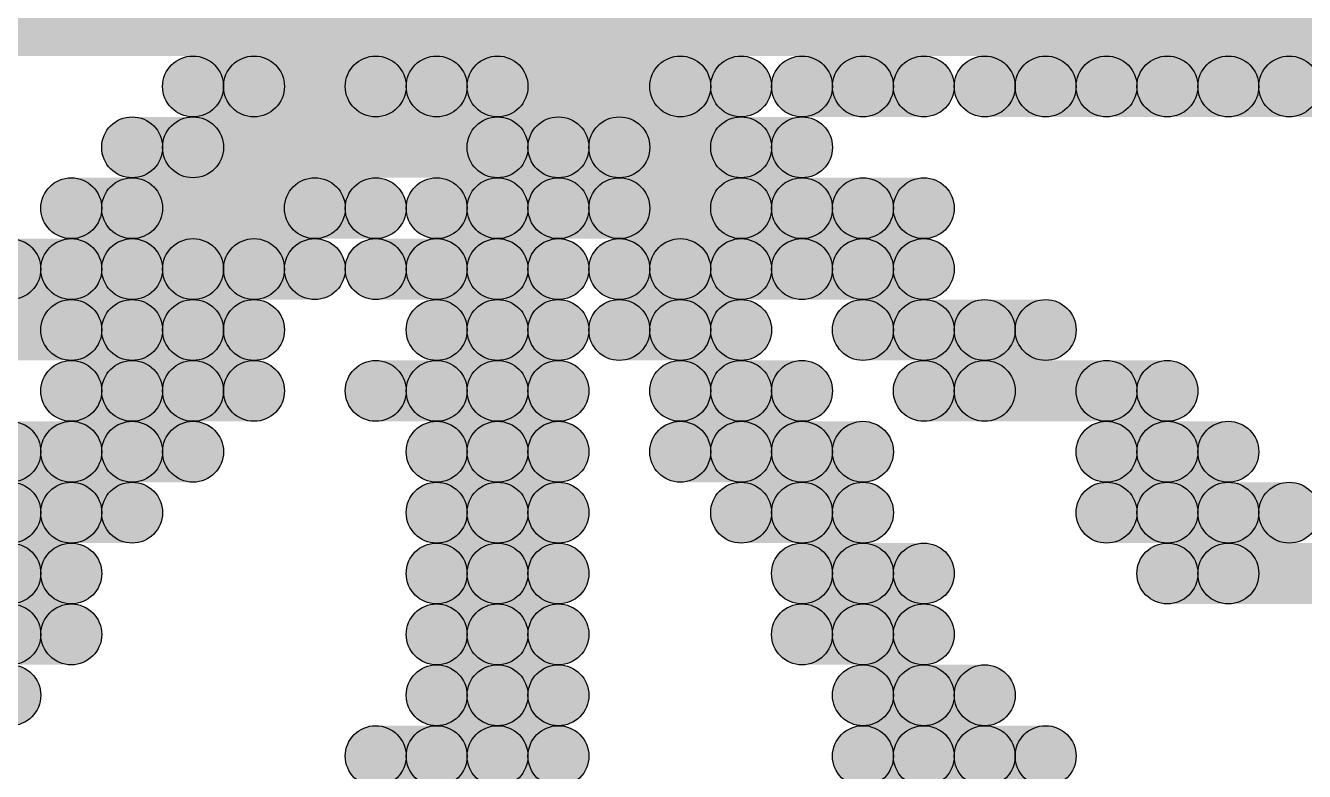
# Model space of a CAD drawing. Header units: millimetres. Extents: x 0 to 137, y 0 to 37.
# Drawn here: x 130.308 to 130.842, y 8.68 to 8.992 of the extents above; entities that cross this region are included whole.
import ezdxf

# ---------------------------------------------------------------- set-up
doc = ezdxf.new("R2010")
doc.units = ezdxf.units.MM
doc.layers.add('TopLayer', color=1, linetype='Continuous')
doc.layers.add('TopSolder', color=216, linetype='Continuous')

msp = doc.modelspace()

# ---------------------------------------------------------------- hatches: boundary and pattern name
at = {"layer": 'TopLayer'}
for points in [[(129.7686, 8.9789), (129.7686, 9.0043), (131.191, 9.0043), (131.191, 8.9789)], [(130.4036, 8.9535), (130.4036, 8.9789), (130.4798, 8.9789), (130.4798, 8.9535)], [(130.5052, 8.9535), (130.5052, 8.9789), (130.6068, 8.9789), (130.6068, 8.9535)], [(130.6576, 8.9535), (130.6576, 8.9789), (130.683, 8.9789), (130.683, 8.9535)], [(130.7338, 8.9535), (130.7338, 8.9789), (130.7592, 8.9789), (130.7592, 8.9535)], [(130.7846, 8.9535), (130.7846, 8.9789), (130.81, 8.9789), (130.81, 8.9535)], [(130.8354, 8.9535), (130.8354, 8.9789), (131.318, 8.9789), (131.318, 8.9535)], [(130.3782, 8.9281), (130.3782, 8.9535), (130.5306, 8.9535), (130.5306, 8.9281)], [(130.556, 8.9281), (130.556, 8.9535), (130.6322, 8.9535), (130.6322, 8.9281)], [(130.3528, 8.9027), (130.3528, 8.9281), (130.4544, 8.9281), (130.4544, 8.9027)], [(130.5052, 8.9027), (130.5052, 8.9281), (130.5306, 8.9281), (130.5306, 8.9027)], [(130.556, 8.9027), (130.556, 8.9281), (130.6322, 8.9281), (130.6322, 8.9027)], [(130.6576, 8.9027), (130.6576, 8.9281), (130.683, 8.9281), (130.683, 8.9027)], [(130.302, 8.8773), (130.302, 8.9027), (130.3528, 8.9027), (130.3528, 8.8773)], [(130.3782, 8.8773), (130.3782, 8.9027), (130.429, 8.9027), (130.429, 8.8773)], [(130.4798, 8.8773), (130.4798, 8.9027), (130.5306, 8.9027), (130.5306, 8.8773)], [(130.5814, 8.8773), (130.5814, 8.9027), (130.6068, 8.9027), (130.6068, 8.8773)], [(130.6322, 8.8773), (130.6322, 8.9027), (130.683, 8.9027), (130.683, 8.8773)], [(130.2766, 8.8519), (130.2766, 8.8773), (130.3528, 8.8773), (130.3528, 8.8519)], [(130.3782, 8.8519), (130.3782, 8.8773), (130.4036, 8.8773), (130.4036, 8.8519)], [(130.5052, 8.8519), (130.5052, 8.8773), (130.5306, 8.8773), (130.5306, 8.8519)], [(130.5814, 8.8519), (130.5814, 8.8773), (130.6068, 8.8773), (130.6068, 8.8519)], [(130.683, 8.8519), (130.683, 8.8773), (130.7338, 8.8773), (130.7338, 8.8519)], [(130.3528, 8.8265), (130.3528, 8.8519), (130.4036, 8.8519), (130.4036, 8.8265)], [(130.4798, 8.8265), (130.4798, 8.8519), (130.5306, 8.8519), (130.5306, 8.8265)], [(130.6068, 8.8265), (130.6068, 8.8519), (130.6322, 8.8519), (130.6322, 8.8265)], [(130.7084, 8.8265), (130.7084, 8.8519), (130.7846, 8.8519), (130.7846, 8.8265)], [(130.3274, 8.8011), (130.3274, 8.8265), (130.3782, 8.8265), (130.3782, 8.8011)], [(130.5052, 8.8011), (130.5052, 8.8265), (130.5306, 8.8265), (130.5306, 8.8011)], [(130.6068, 8.8011), (130.6068, 8.8265), (130.6576, 8.8265), (130.6576, 8.8011)], [(130.7846, 8.8011), (130.7846, 8.8265), (130.81, 8.8265), (130.81, 8.8011)], [(130.3274, 8.7757), (130.3274, 8.8011), (130.3528, 8.8011), (130.3528, 8.7757)], [(130.5052, 8.7757), (130.5052, 8.8011), (130.5306, 8.8011), (130.5306, 8.7757)], [(130.6322, 8.7757), (130.6322, 8.8011), (130.6576, 8.8011), (130.6576, 8.7757)], [(130.7846, 8.7757), (130.7846, 8.8011), (130.8354, 8.8011), (130.8354, 8.7757)], [(130.302, 8.7503), (130.302, 8.7757), (130.3274, 8.7757), (130.3274, 8.7503)], [(130.5052, 8.7503), (130.5052, 8.7757), (130.5306, 8.7757), (130.5306, 8.7503)], [(130.6576, 8.7503), (130.6576, 8.7757), (130.683, 8.7757), (130.683, 8.7503)], [(130.81, 8.7503), (130.81, 8.7757), (130.8862, 8.7757), (130.8862, 8.7503)], [(130.2766, 8.7249), (130.2766, 8.7503), (130.3274, 8.7503), (130.3274, 8.7249)], [(130.5052, 8.7249), (130.5052, 8.7503), (130.5306, 8.7503), (130.5306, 8.7249)], [(130.6576, 8.7249), (130.6576, 8.7503), (130.683, 8.7503), (130.683, 8.7249)], [(130.5052, 8.6995), (130.5052, 8.7249), (130.5306, 8.7249), (130.5306, 8.6995)], [(130.683, 8.6995), (130.683, 8.7249), (130.7084, 8.7249), (130.7084, 8.6995)], [(130.4798, 8.6741), (130.4798, 8.6995), (130.5306, 8.6995), (130.5306, 8.6741)], [(130.683, 8.6741), (130.683, 8.6995), (130.7338, 8.6995), (130.7338, 8.6741)]]:
    msp.add_hatch(color=1, dxfattribs=at).paths.add_polyline_path(points)
h = msp.add_hatch(color=1, dxfattribs=at)
edge = h.paths.add_edge_path()
edge.add_arc((130.4036, 8.9662), 0.0127, 0, 360)
h = msp.add_hatch(color=1, dxfattribs=at)
edge = h.paths.add_edge_path()
edge.add_arc((130.4798, 8.9662), 0.0127, 0, 360)
h = msp.add_hatch(color=1, dxfattribs=at)
edge = h.paths.add_edge_path()
edge.add_arc((130.5052, 8.9662), 0.0127, 0, 360)
h = msp.add_hatch(color=1, dxfattribs=at)
edge = h.paths.add_edge_path()
edge.add_arc((130.6068, 8.9662), 0.0127, 0, 360)
h = msp.add_hatch(color=1, dxfattribs=at)
edge = h.paths.add_edge_path()
edge.add_arc((130.6576, 8.9662), 0.0127, 0, 360)
h = msp.add_hatch(color=1, dxfattribs=at)
edge = h.paths.add_edge_path()
edge.add_arc((130.683, 8.9662), 0.0127, 0, 360)
h = msp.add_hatch(color=1, dxfattribs=at)
edge = h.paths.add_edge_path()
edge.add_arc((130.7338, 8.9662), 0.0127, 0, 360)
h = msp.add_hatch(color=1, dxfattribs=at)
edge = h.paths.add_edge_path()
edge.add_arc((130.7592, 8.9662), 0.0127, 0, 360)
h = msp.add_hatch(color=1, dxfattribs=at)
edge = h.paths.add_edge_path()
edge.add_arc((130.7846, 8.9662), 0.0127, 0, 360)
h = msp.add_hatch(color=1, dxfattribs=at)
edge = h.paths.add_edge_path()
edge.add_arc((130.81, 8.9662), 0.0127, 0, 360)
h = msp.add_hatch(color=1, dxfattribs=at)
edge = h.paths.add_edge_path()
edge.add_arc((130.8354, 8.9662), 0.0127, 0, 360)
h = msp.add_hatch(color=1, dxfattribs=at)
edge = h.paths.add_edge_path()
edge.add_arc((130.3782, 8.9408), 0.0127, 0, 360)
h = msp.add_hatch(color=1, dxfattribs=at)
edge = h.paths.add_edge_path()
edge.add_arc((130.5306, 8.9408), 0.0127, 0, 360)
h = msp.add_hatch(color=1, dxfattribs=at)
edge = h.paths.add_edge_path()
edge.add_arc((130.556, 8.9408), 0.0127, 0, 360)
h = msp.add_hatch(color=1, dxfattribs=at)
edge = h.paths.add_edge_path()
edge.add_arc((130.6322, 8.9408), 0.0127, 0, 360)
h = msp.add_hatch(color=1, dxfattribs=at)
edge = h.paths.add_edge_path()
edge.add_arc((130.3528, 8.9154), 0.0127, 0, 360)
h = msp.add_hatch(color=1, dxfattribs=at)
edge = h.paths.add_edge_path()
edge.add_arc((130.4544, 8.9154), 0.0127, 0, 360)
h = msp.add_hatch(color=1, dxfattribs=at)
edge = h.paths.add_edge_path()
edge.add_arc((130.5052, 8.9154), 0.0127, 0, 360)
h = msp.add_hatch(color=1, dxfattribs=at)
edge = h.paths.add_edge_path()
edge.add_arc((130.5306, 8.9154), 0.0127, 0, 360)
h = msp.add_hatch(color=1, dxfattribs=at)
edge = h.paths.add_edge_path()
edge.add_arc((130.556, 8.9154), 0.0127, 0, 360)
h = msp.add_hatch(color=1, dxfattribs=at)
edge = h.paths.add_edge_path()
edge.add_arc((130.6322, 8.9154), 0.0127, 0, 360)
h = msp.add_hatch(color=1, dxfattribs=at)
edge = h.paths.add_edge_path()
edge.add_arc((130.6576, 8.9154), 0.0127, 0, 360)
h = msp.add_hatch(color=1, dxfattribs=at)
edge = h.paths.add_edge_path()
edge.add_arc((130.683, 8.9154), 0.0127, 0, 360)
h = msp.add_hatch(color=1, dxfattribs=at)
edge = h.paths.add_edge_path()
edge.add_arc((130.302, 8.89), 0.0127, 0, 360)
h = msp.add_hatch(color=1, dxfattribs=at)
edge = h.paths.add_edge_path()
edge.add_arc((130.3528, 8.89), 0.0127, 0, 360)
h = msp.add_hatch(color=1, dxfattribs=at)
edge = h.paths.add_edge_path()
edge.add_arc((130.3782, 8.89), 0.0127, 0, 360)
h = msp.add_hatch(color=1, dxfattribs=at)
edge = h.paths.add_edge_path()
edge.add_arc((130.429, 8.89), 0.0127, 0, 360)
h = msp.add_hatch(color=1, dxfattribs=at)
edge = h.paths.add_edge_path()
edge.add_arc((130.4798, 8.89), 0.0127, 0, 360)
h = msp.add_hatch(color=1, dxfattribs=at)
edge = h.paths.add_edge_path()
edge.add_arc((130.5306, 8.89), 0.0127, 0, 360)
h = msp.add_hatch(color=1, dxfattribs=at)
edge = h.paths.add_edge_path()
edge.add_arc((130.5814, 8.89), 0.0127, 0, 360)
h = msp.add_hatch(color=1, dxfattribs=at)
edge = h.paths.add_edge_path()
edge.add_arc((130.6068, 8.89), 0.0127, 0, 360)
h = msp.add_hatch(color=1, dxfattribs=at)
edge = h.paths.add_edge_path()
edge.add_arc((130.6322, 8.89), 0.0127, 0, 360)
h = msp.add_hatch(color=1, dxfattribs=at)
edge = h.paths.add_edge_path()
edge.add_arc((130.683, 8.89), 0.0127, 0, 360)
h = msp.add_hatch(color=1, dxfattribs=at)
edge = h.paths.add_edge_path()
edge.add_arc((130.3528, 8.8646), 0.0127, 0, 360)
h = msp.add_hatch(color=1, dxfattribs=at)
edge = h.paths.add_edge_path()
edge.add_arc((130.3782, 8.8646), 0.0127, 0, 360)
h = msp.add_hatch(color=1, dxfattribs=at)
edge = h.paths.add_edge_path()
edge.add_arc((130.4036, 8.8646), 0.0127, 0, 360)
h = msp.add_hatch(color=1, dxfattribs=at)
edge = h.paths.add_edge_path()
edge.add_arc((130.5052, 8.8646), 0.0127, 0, 360)
h = msp.add_hatch(color=1, dxfattribs=at)
edge = h.paths.add_edge_path()
edge.add_arc((130.5306, 8.8646), 0.0127, 0, 360)
h = msp.add_hatch(color=1, dxfattribs=at)
edge = h.paths.add_edge_path()
edge.add_arc((130.5814, 8.8646), 0.0127, 0, 360)
h = msp.add_hatch(color=1, dxfattribs=at)
edge = h.paths.add_edge_path()
edge.add_arc((130.6068, 8.8646), 0.0127, 0, 360)
h = msp.add_hatch(color=1, dxfattribs=at)
edge = h.paths.add_edge_path()
edge.add_arc((130.683, 8.8646), 0.0127, 0, 360)
h = msp.add_hatch(color=1, dxfattribs=at)
edge = h.paths.add_edge_path()
edge.add_arc((130.7338, 8.8646), 0.0127, 0, 360)
h = msp.add_hatch(color=1, dxfattribs=at)
edge = h.paths.add_edge_path()
edge.add_arc((130.3528, 8.8392), 0.0127, 0, 360)
h = msp.add_hatch(color=1, dxfattribs=at)
edge = h.paths.add_edge_path()
edge.add_arc((130.4036, 8.8392), 0.0127, 0, 360)
h = msp.add_hatch(color=1, dxfattribs=at)
edge = h.paths.add_edge_path()
edge.add_arc((130.4798, 8.8392), 0.0127, 0, 360)
h = msp.add_hatch(color=1, dxfattribs=at)
edge = h.paths.add_edge_path()
edge.add_arc((130.5306, 8.8392), 0.0127, 0, 360)
h = msp.add_hatch(color=1, dxfattribs=at)
edge = h.paths.add_edge_path()
edge.add_arc((130.6068, 8.8392), 0.0127, 0, 360)
h = msp.add_hatch(color=1, dxfattribs=at)
edge = h.paths.add_edge_path()
edge.add_arc((130.6322, 8.8392), 0.0127, 0, 360)
h = msp.add_hatch(color=1, dxfattribs=at)
edge = h.paths.add_edge_path()
edge.add_arc((130.7084, 8.8392), 0.0127, 0, 360)
h = msp.add_hatch(color=1, dxfattribs=at)
edge = h.paths.add_edge_path()
edge.add_arc((130.7846, 8.8392), 0.0127, 0, 360)
h = msp.add_hatch(color=1, dxfattribs=at)
edge = h.paths.add_edge_path()
edge.add_arc((130.302, 8.8138), 0.0127, 0, 360)
h = msp.add_hatch(color=1, dxfattribs=at)
edge = h.paths.add_edge_path()
edge.add_arc((130.3274, 8.8138), 0.0127, 0, 360)
h = msp.add_hatch(color=1, dxfattribs=at)
edge = h.paths.add_edge_path()
edge.add_arc((130.3782, 8.8138), 0.0127, 0, 360)
h = msp.add_hatch(color=1, dxfattribs=at)
edge = h.paths.add_edge_path()
edge.add_arc((130.5052, 8.8138), 0.0127, 0, 360)
h = msp.add_hatch(color=1, dxfattribs=at)
edge = h.paths.add_edge_path()
edge.add_arc((130.5306, 8.8138), 0.0127, 0, 360)
h = msp.add_hatch(color=1, dxfattribs=at)
edge = h.paths.add_edge_path()
edge.add_arc((130.6068, 8.8138), 0.0127, 0, 360)
h = msp.add_hatch(color=1, dxfattribs=at)
edge = h.paths.add_edge_path()
edge.add_arc((130.6576, 8.8138), 0.0127, 0, 360)
h = msp.add_hatch(color=1, dxfattribs=at)
edge = h.paths.add_edge_path()
edge.add_arc((130.7846, 8.8138), 0.0127, 0, 360)
h = msp.add_hatch(color=1, dxfattribs=at)
edge = h.paths.add_edge_path()
edge.add_arc((130.81, 8.8138), 0.0127, 0, 360)
h = msp.add_hatch(color=1, dxfattribs=at)
edge = h.paths.add_edge_path()
edge.add_arc((130.3274, 8.7884), 0.0127, 0, 360)
h = msp.add_hatch(color=1, dxfattribs=at)
edge = h.paths.add_edge_path()
edge.add_arc((130.3528, 8.7884), 0.0127, 0, 360)
h = msp.add_hatch(color=1, dxfattribs=at)
edge = h.paths.add_edge_path()
edge.add_arc((130.5052, 8.7884), 0.0127, 0, 360)
h = msp.add_hatch(color=1, dxfattribs=at)
edge = h.paths.add_edge_path()
edge.add_arc((130.5306, 8.7884), 0.0127, 0, 360)
h = msp.add_hatch(color=1, dxfattribs=at)
edge = h.paths.add_edge_path()
edge.add_arc((130.6322, 8.7884), 0.0127, 0, 360)
h = msp.add_hatch(color=1, dxfattribs=at)
edge = h.paths.add_edge_path()
edge.add_arc((130.6576, 8.7884), 0.0127, 0, 360)
h = msp.add_hatch(color=1, dxfattribs=at)
edge = h.paths.add_edge_path()
edge.add_arc((130.7846, 8.7884), 0.0127, 0, 360)
h = msp.add_hatch(color=1, dxfattribs=at)
edge = h.paths.add_edge_path()
edge.add_arc((130.8354, 8.7884), 0.0127, 0, 360)
h = msp.add_hatch(color=1, dxfattribs=at)
edge = h.paths.add_edge_path()
edge.add_arc((130.302, 8.763), 0.0127, 0, 360)
h = msp.add_hatch(color=1, dxfattribs=at)
edge = h.paths.add_edge_path()
edge.add_arc((130.3274, 8.763), 0.0127, 0, 360)
h = msp.add_hatch(color=1, dxfattribs=at)
edge = h.paths.add_edge_path()
edge.add_arc((130.5052, 8.763), 0.0127, 0, 360)
h = msp.add_hatch(color=1, dxfattribs=at)
edge = h.paths.add_edge_path()
edge.add_arc((130.5306, 8.763), 0.0127, 0, 360)
h = msp.add_hatch(color=1, dxfattribs=at)
edge = h.paths.add_edge_path()
edge.add_arc((130.6576, 8.763), 0.0127, 0, 360)
h = msp.add_hatch(color=1, dxfattribs=at)
edge = h.paths.add_edge_path()
edge.add_arc((130.683, 8.763), 0.0127, 0, 360)
h = msp.add_hatch(color=1, dxfattribs=at)
edge = h.paths.add_edge_path()
edge.add_arc((130.81, 8.763), 0.0127, 0, 360)
h = msp.add_hatch(color=1, dxfattribs=at)
edge = h.paths.add_edge_path()
edge.add_arc((130.3274, 8.7376), 0.0127, 0, 360)
h = msp.add_hatch(color=1, dxfattribs=at)
edge = h.paths.add_edge_path()
edge.add_arc((130.5052, 8.7376), 0.0127, 0, 360)
h = msp.add_hatch(color=1, dxfattribs=at)
edge = h.paths.add_edge_path()
edge.add_arc((130.5306, 8.7376), 0.0127, 0, 360)
h = msp.add_hatch(color=1, dxfattribs=at)
edge = h.paths.add_edge_path()
edge.add_arc((130.6576, 8.7376), 0.0127, 0, 360)
h = msp.add_hatch(color=1, dxfattribs=at)
edge = h.paths.add_edge_path()
edge.add_arc((130.683, 8.7376), 0.0127, 0, 360)
h = msp.add_hatch(color=1, dxfattribs=at)
edge = h.paths.add_edge_path()
edge.add_arc((130.302, 8.7122), 0.0127, 0, 360)
h = msp.add_hatch(color=1, dxfattribs=at)
edge = h.paths.add_edge_path()
edge.add_arc((130.5052, 8.7122), 0.0127, 0, 360)
h = msp.add_hatch(color=1, dxfattribs=at)
edge = h.paths.add_edge_path()
edge.add_arc((130.5306, 8.7122), 0.0127, 0, 360)
h = msp.add_hatch(color=1, dxfattribs=at)
edge = h.paths.add_edge_path()
edge.add_arc((130.683, 8.7122), 0.0127, 0, 360)
h = msp.add_hatch(color=1, dxfattribs=at)
edge = h.paths.add_edge_path()
edge.add_arc((130.7084, 8.7122), 0.0127, 0, 360)
h = msp.add_hatch(color=1, dxfattribs=at)
edge = h.paths.add_edge_path()
edge.add_arc((130.4798, 8.6868), 0.0127, 0, 360)
h = msp.add_hatch(color=1, dxfattribs=at)
edge = h.paths.add_edge_path()
edge.add_arc((130.5306, 8.6868), 0.0127, 0, 360)
h = msp.add_hatch(color=1, dxfattribs=at)
edge = h.paths.add_edge_path()
edge.add_arc((130.683, 8.6868), 0.0127, 0, 360)
h = msp.add_hatch(color=1, dxfattribs=at)
edge = h.paths.add_edge_path()
edge.add_arc((130.7338, 8.6868), 0.0127, 0, 360)
at = {"layer": 'TopSolder'}
for points in [[(129.7432, 8.9789), (129.7432, 9.0043), (131.1656, 9.0043), (131.1656, 8.9789)], [(130.3782, 8.9535), (130.3782, 8.9789), (130.4544, 8.9789), (130.4544, 8.9535)], [(130.4798, 8.9535), (130.4798, 8.9789), (130.5814, 8.9789), (130.5814, 8.9535)], [(130.6322, 8.9535), (130.6322, 8.9789), (130.6576, 8.9789), (130.6576, 8.9535)], [(130.7084, 8.9535), (130.7084, 8.9789), (130.7338, 8.9789), (130.7338, 8.9535)], [(130.7592, 8.9535), (130.7592, 8.9789), (130.7846, 8.9789), (130.7846, 8.9535)], [(130.81, 8.9535), (130.81, 8.9789), (131.2926, 8.9789), (131.2926, 8.9535)], [(130.3528, 8.9281), (130.3528, 8.9535), (130.5052, 8.9535), (130.5052, 8.9281)], [(130.5306, 8.9281), (130.5306, 8.9535), (130.6068, 8.9535), (130.6068, 8.9281)], [(130.3274, 8.9027), (130.3274, 8.9281), (130.429, 8.9281), (130.429, 8.9027)], [(130.4798, 8.9027), (130.4798, 8.9281), (130.5052, 8.9281), (130.5052, 8.9027)], [(130.5306, 8.9027), (130.5306, 8.9281), (130.6068, 8.9281), (130.6068, 8.9027)], [(130.6322, 8.9027), (130.6322, 8.9281), (130.6576, 8.9281), (130.6576, 8.9027)], [(130.2766, 8.8773), (130.2766, 8.9027), (130.3274, 8.9027), (130.3274, 8.8773)], [(130.3528, 8.8773), (130.3528, 8.9027), (130.4036, 8.9027), (130.4036, 8.8773)], [(130.4544, 8.8773), (130.4544, 8.9027), (130.5052, 8.9027), (130.5052, 8.8773)], [(130.556, 8.8773), (130.556, 8.9027), (130.5814, 8.9027), (130.5814, 8.8773)], [(130.6068, 8.8773), (130.6068, 8.9027), (130.6576, 8.9027), (130.6576, 8.8773)], [(130.2512, 8.8519), (130.2512, 8.8773), (130.3274, 8.8773), (130.3274, 8.8519)], [(130.3528, 8.8519), (130.3528, 8.8773), (130.3782, 8.8773), (130.3782, 8.8519)], [(130.4798, 8.8519), (130.4798, 8.8773), (130.5052, 8.8773), (130.5052, 8.8519)], [(130.556, 8.8519), (130.556, 8.8773), (130.5814, 8.8773), (130.5814, 8.8519)], [(130.6576, 8.8519), (130.6576, 8.8773), (130.7084, 8.8773), (130.7084, 8.8519)], [(130.3274, 8.8265), (130.3274, 8.8519), (130.3782, 8.8519), (130.3782, 8.8265)], [(130.4544, 8.8265), (130.4544, 8.8519), (130.5052, 8.8519), (130.5052, 8.8265)], [(130.5814, 8.8265), (130.5814, 8.8519), (130.6068, 8.8519), (130.6068, 8.8265)], [(130.683, 8.8265), (130.683, 8.8519), (130.7592, 8.8519), (130.7592, 8.8265)], [(130.302, 8.8011), (130.302, 8.8265), (130.3528, 8.8265), (130.3528, 8.8011)], [(130.4798, 8.8011), (130.4798, 8.8265), (130.5052, 8.8265), (130.5052, 8.8011)], [(130.5814, 8.8011), (130.5814, 8.8265), (130.6322, 8.8265), (130.6322, 8.8011)], [(130.7592, 8.8011), (130.7592, 8.8265), (130.7846, 8.8265), (130.7846, 8.8011)], [(130.302, 8.7757), (130.302, 8.8011), (130.3274, 8.8011), (130.3274, 8.7757)], [(130.4798, 8.7757), (130.4798, 8.8011), (130.5052, 8.8011), (130.5052, 8.7757)], [(130.6068, 8.7757), (130.6068, 8.8011), (130.6322, 8.8011), (130.6322, 8.7757)], [(130.7592, 8.7757), (130.7592, 8.8011), (130.81, 8.8011), (130.81, 8.7757)], [(130.4798, 8.7503), (130.4798, 8.7757), (130.5052, 8.7757), (130.5052, 8.7503)], [(130.6322, 8.7503), (130.6322, 8.7757), (130.6576, 8.7757), (130.6576, 8.7503)], [(130.7846, 8.7503), (130.7846, 8.7757), (130.8608, 8.7757), (130.8608, 8.7503)], [(130.4798, 8.7249), (130.4798, 8.7503), (130.5052, 8.7503), (130.5052, 8.7249)], [(130.6322, 8.7249), (130.6322, 8.7503), (130.6576, 8.7503), (130.6576, 8.7249)], [(130.4798, 8.6995), (130.4798, 8.7249), (130.5052, 8.7249), (130.5052, 8.6995)], [(130.6576, 8.6995), (130.6576, 8.7249), (130.683, 8.7249), (130.683, 8.6995)], [(130.4544, 8.6741), (130.4544, 8.6995), (130.5052, 8.6995), (130.5052, 8.6741)], [(130.6576, 8.6741), (130.6576, 8.6995), (130.7084, 8.6995), (130.7084, 8.6741)]]:
    msp.add_hatch(color=216, dxfattribs=at).paths.add_polyline_path(points)
h = msp.add_hatch(color=216, dxfattribs=at)
edge = h.paths.add_edge_path()
edge.add_arc((130.3782, 8.9662), 0.0127, 0, 360)
h = msp.add_hatch(color=216, dxfattribs=at)
edge = h.paths.add_edge_path()
edge.add_arc((130.4544, 8.9662), 0.0127, 0, 360)
h = msp.add_hatch(color=216, dxfattribs=at)
edge = h.paths.add_edge_path()
edge.add_arc((130.4798, 8.9662), 0.0127, 0, 360)
h = msp.add_hatch(color=216, dxfattribs=at)
edge = h.paths.add_edge_path()
edge.add_arc((130.5814, 8.9662), 0.0127, 0, 360)
h = msp.add_hatch(color=216, dxfattribs=at)
edge = h.paths.add_edge_path()
edge.add_arc((130.6322, 8.9662), 0.0127, 0, 360)
h = msp.add_hatch(color=216, dxfattribs=at)
edge = h.paths.add_edge_path()
edge.add_arc((130.6576, 8.9662), 0.0127, 0, 360)
h = msp.add_hatch(color=216, dxfattribs=at)
edge = h.paths.add_edge_path()
edge.add_arc((130.7084, 8.9662), 0.0127, 0, 360)
h = msp.add_hatch(color=216, dxfattribs=at)
edge = h.paths.add_edge_path()
edge.add_arc((130.7338, 8.9662), 0.0127, 0, 360)
h = msp.add_hatch(color=216, dxfattribs=at)
edge = h.paths.add_edge_path()
edge.add_arc((130.7592, 8.9662), 0.0127, 0, 360)
h = msp.add_hatch(color=216, dxfattribs=at)
edge = h.paths.add_edge_path()
edge.add_arc((130.7846, 8.9662), 0.0127, 0, 360)
h = msp.add_hatch(color=216, dxfattribs=at)
edge = h.paths.add_edge_path()
edge.add_arc((130.81, 8.9662), 0.0127, 0, 360)
h = msp.add_hatch(color=216, dxfattribs=at)
edge = h.paths.add_edge_path()
edge.add_arc((130.3528, 8.9408), 0.0127, 0, 360)
h = msp.add_hatch(color=216, dxfattribs=at)
edge = h.paths.add_edge_path()
edge.add_arc((130.5052, 8.9408), 0.0127, 0, 360)
h = msp.add_hatch(color=216, dxfattribs=at)
edge = h.paths.add_edge_path()
edge.add_arc((130.5306, 8.9408), 0.0127, 0, 360)
h = msp.add_hatch(color=216, dxfattribs=at)
edge = h.paths.add_edge_path()
edge.add_arc((130.6068, 8.9408), 0.0127, 0, 360)
h = msp.add_hatch(color=216, dxfattribs=at)
edge = h.paths.add_edge_path()
edge.add_arc((130.3274, 8.9154), 0.0127, 0, 360)
h = msp.add_hatch(color=216, dxfattribs=at)
edge = h.paths.add_edge_path()
edge.add_arc((130.429, 8.9154), 0.0127, 0, 360)
h = msp.add_hatch(color=216, dxfattribs=at)
edge = h.paths.add_edge_path()
edge.add_arc((130.4798, 8.9154), 0.0127, 0, 360)
h = msp.add_hatch(color=216, dxfattribs=at)
edge = h.paths.add_edge_path()
edge.add_arc((130.5052, 8.9154), 0.0127, 0, 360)
h = msp.add_hatch(color=216, dxfattribs=at)
edge = h.paths.add_edge_path()
edge.add_arc((130.5306, 8.9154), 0.0127, 0, 360)
h = msp.add_hatch(color=216, dxfattribs=at)
edge = h.paths.add_edge_path()
edge.add_arc((130.6068, 8.9154), 0.0127, 0, 360)
h = msp.add_hatch(color=216, dxfattribs=at)
edge = h.paths.add_edge_path()
edge.add_arc((130.6322, 8.9154), 0.0127, 0, 360)
h = msp.add_hatch(color=216, dxfattribs=at)
edge = h.paths.add_edge_path()
edge.add_arc((130.6576, 8.9154), 0.0127, 0, 360)
h = msp.add_hatch(color=216, dxfattribs=at)
edge = h.paths.add_edge_path()
edge.add_arc((130.3274, 8.89), 0.0127, 0, 360)
h = msp.add_hatch(color=216, dxfattribs=at)
edge = h.paths.add_edge_path()
edge.add_arc((130.3528, 8.89), 0.0127, 0, 360)
h = msp.add_hatch(color=216, dxfattribs=at)
edge = h.paths.add_edge_path()
edge.add_arc((130.4036, 8.89), 0.0127, 0, 360)
h = msp.add_hatch(color=216, dxfattribs=at)
edge = h.paths.add_edge_path()
edge.add_arc((130.4544, 8.89), 0.0127, 0, 360)
h = msp.add_hatch(color=216, dxfattribs=at)
edge = h.paths.add_edge_path()
edge.add_arc((130.5052, 8.89), 0.0127, 0, 360)
h = msp.add_hatch(color=216, dxfattribs=at)
edge = h.paths.add_edge_path()
edge.add_arc((130.556, 8.89), 0.0127, 0, 360)
h = msp.add_hatch(color=216, dxfattribs=at)
edge = h.paths.add_edge_path()
edge.add_arc((130.5814, 8.89), 0.0127, 0, 360)
h = msp.add_hatch(color=216, dxfattribs=at)
edge = h.paths.add_edge_path()
edge.add_arc((130.6068, 8.89), 0.0127, 0, 360)
h = msp.add_hatch(color=216, dxfattribs=at)
edge = h.paths.add_edge_path()
edge.add_arc((130.6576, 8.89), 0.0127, 0, 360)
h = msp.add_hatch(color=216, dxfattribs=at)
edge = h.paths.add_edge_path()
edge.add_arc((130.3274, 8.8646), 0.0127, 0, 360)
h = msp.add_hatch(color=216, dxfattribs=at)
edge = h.paths.add_edge_path()
edge.add_arc((130.3528, 8.8646), 0.0127, 0, 360)
h = msp.add_hatch(color=216, dxfattribs=at)
edge = h.paths.add_edge_path()
edge.add_arc((130.3782, 8.8646), 0.0127, 0, 360)
h = msp.add_hatch(color=216, dxfattribs=at)
edge = h.paths.add_edge_path()
edge.add_arc((130.4798, 8.8646), 0.0127, 0, 360)
h = msp.add_hatch(color=216, dxfattribs=at)
edge = h.paths.add_edge_path()
edge.add_arc((130.5052, 8.8646), 0.0127, 0, 360)
h = msp.add_hatch(color=216, dxfattribs=at)
edge = h.paths.add_edge_path()
edge.add_arc((130.556, 8.8646), 0.0127, 0, 360)
h = msp.add_hatch(color=216, dxfattribs=at)
edge = h.paths.add_edge_path()
edge.add_arc((130.5814, 8.8646), 0.0127, 0, 360)
h = msp.add_hatch(color=216, dxfattribs=at)
edge = h.paths.add_edge_path()
edge.add_arc((130.6576, 8.8646), 0.0127, 0, 360)
h = msp.add_hatch(color=216, dxfattribs=at)
edge = h.paths.add_edge_path()
edge.add_arc((130.7084, 8.8646), 0.0127, 0, 360)
h = msp.add_hatch(color=216, dxfattribs=at)
edge = h.paths.add_edge_path()
edge.add_arc((130.3274, 8.8392), 0.0127, 0, 360)
h = msp.add_hatch(color=216, dxfattribs=at)
edge = h.paths.add_edge_path()
edge.add_arc((130.3782, 8.8392), 0.0127, 0, 360)
h = msp.add_hatch(color=216, dxfattribs=at)
edge = h.paths.add_edge_path()
edge.add_arc((130.4544, 8.8392), 0.0127, 0, 360)
h = msp.add_hatch(color=216, dxfattribs=at)
edge = h.paths.add_edge_path()
edge.add_arc((130.5052, 8.8392), 0.0127, 0, 360)
h = msp.add_hatch(color=216, dxfattribs=at)
edge = h.paths.add_edge_path()
edge.add_arc((130.5814, 8.8392), 0.0127, 0, 360)
h = msp.add_hatch(color=216, dxfattribs=at)
edge = h.paths.add_edge_path()
edge.add_arc((130.6068, 8.8392), 0.0127, 0, 360)
h = msp.add_hatch(color=216, dxfattribs=at)
edge = h.paths.add_edge_path()
edge.add_arc((130.683, 8.8392), 0.0127, 0, 360)
h = msp.add_hatch(color=216, dxfattribs=at)
edge = h.paths.add_edge_path()
edge.add_arc((130.7592, 8.8392), 0.0127, 0, 360)
h = msp.add_hatch(color=216, dxfattribs=at)
edge = h.paths.add_edge_path()
edge.add_arc((130.302, 8.8138), 0.0127, 0, 360)
h = msp.add_hatch(color=216, dxfattribs=at)
edge = h.paths.add_edge_path()
edge.add_arc((130.3528, 8.8138), 0.0127, 0, 360)
h = msp.add_hatch(color=216, dxfattribs=at)
edge = h.paths.add_edge_path()
edge.add_arc((130.4798, 8.8138), 0.0127, 0, 360)
h = msp.add_hatch(color=216, dxfattribs=at)
edge = h.paths.add_edge_path()
edge.add_arc((130.5052, 8.8138), 0.0127, 0, 360)
h = msp.add_hatch(color=216, dxfattribs=at)
edge = h.paths.add_edge_path()
edge.add_arc((130.5814, 8.8138), 0.0127, 0, 360)
h = msp.add_hatch(color=216, dxfattribs=at)
edge = h.paths.add_edge_path()
edge.add_arc((130.6322, 8.8138), 0.0127, 0, 360)
h = msp.add_hatch(color=216, dxfattribs=at)
edge = h.paths.add_edge_path()
edge.add_arc((130.7592, 8.8138), 0.0127, 0, 360)
h = msp.add_hatch(color=216, dxfattribs=at)
edge = h.paths.add_edge_path()
edge.add_arc((130.7846, 8.8138), 0.0127, 0, 360)
h = msp.add_hatch(color=216, dxfattribs=at)
edge = h.paths.add_edge_path()
edge.add_arc((130.302, 8.7884), 0.0127, 0, 360)
h = msp.add_hatch(color=216, dxfattribs=at)
edge = h.paths.add_edge_path()
edge.add_arc((130.3274, 8.7884), 0.0127, 0, 360)
h = msp.add_hatch(color=216, dxfattribs=at)
edge = h.paths.add_edge_path()
edge.add_arc((130.4798, 8.7884), 0.0127, 0, 360)
h = msp.add_hatch(color=216, dxfattribs=at)
edge = h.paths.add_edge_path()
edge.add_arc((130.5052, 8.7884), 0.0127, 0, 360)
h = msp.add_hatch(color=216, dxfattribs=at)
edge = h.paths.add_edge_path()
edge.add_arc((130.6068, 8.7884), 0.0127, 0, 360)
h = msp.add_hatch(color=216, dxfattribs=at)
edge = h.paths.add_edge_path()
edge.add_arc((130.6322, 8.7884), 0.0127, 0, 360)
h = msp.add_hatch(color=216, dxfattribs=at)
edge = h.paths.add_edge_path()
edge.add_arc((130.7592, 8.7884), 0.0127, 0, 360)
h = msp.add_hatch(color=216, dxfattribs=at)
edge = h.paths.add_edge_path()
edge.add_arc((130.81, 8.7884), 0.0127, 0, 360)
h = msp.add_hatch(color=216, dxfattribs=at)
edge = h.paths.add_edge_path()
edge.add_arc((130.302, 8.763), 0.0127, 0, 360)
h = msp.add_hatch(color=216, dxfattribs=at)
edge = h.paths.add_edge_path()
edge.add_arc((130.4798, 8.763), 0.0127, 0, 360)
h = msp.add_hatch(color=216, dxfattribs=at)
edge = h.paths.add_edge_path()
edge.add_arc((130.5052, 8.763), 0.0127, 0, 360)
h = msp.add_hatch(color=216, dxfattribs=at)
edge = h.paths.add_edge_path()
edge.add_arc((130.6322, 8.763), 0.0127, 0, 360)
h = msp.add_hatch(color=216, dxfattribs=at)
edge = h.paths.add_edge_path()
edge.add_arc((130.6576, 8.763), 0.0127, 0, 360)
h = msp.add_hatch(color=216, dxfattribs=at)
edge = h.paths.add_edge_path()
edge.add_arc((130.7846, 8.763), 0.0127, 0, 360)
h = msp.add_hatch(color=216, dxfattribs=at)
edge = h.paths.add_edge_path()
edge.add_arc((130.302, 8.7376), 0.0127, 0, 360)
h = msp.add_hatch(color=216, dxfattribs=at)
edge = h.paths.add_edge_path()
edge.add_arc((130.4798, 8.7376), 0.0127, 0, 360)
h = msp.add_hatch(color=216, dxfattribs=at)
edge = h.paths.add_edge_path()
edge.add_arc((130.5052, 8.7376), 0.0127, 0, 360)
h = msp.add_hatch(color=216, dxfattribs=at)
edge = h.paths.add_edge_path()
edge.add_arc((130.6322, 8.7376), 0.0127, 0, 360)
h = msp.add_hatch(color=216, dxfattribs=at)
edge = h.paths.add_edge_path()
edge.add_arc((130.6576, 8.7376), 0.0127, 0, 360)
h = msp.add_hatch(color=216, dxfattribs=at)
edge = h.paths.add_edge_path()
edge.add_arc((130.4798, 8.7122), 0.0127, 0, 360)
h = msp.add_hatch(color=216, dxfattribs=at)
edge = h.paths.add_edge_path()
edge.add_arc((130.5052, 8.7122), 0.0127, 0, 360)
h = msp.add_hatch(color=216, dxfattribs=at)
edge = h.paths.add_edge_path()
edge.add_arc((130.6576, 8.7122), 0.0127, 0, 360)
h = msp.add_hatch(color=216, dxfattribs=at)
edge = h.paths.add_edge_path()
edge.add_arc((130.683, 8.7122), 0.0127, 0, 360)
h = msp.add_hatch(color=216, dxfattribs=at)
edge = h.paths.add_edge_path()
edge.add_arc((130.4544, 8.6868), 0.0127, 0, 360)
h = msp.add_hatch(color=216, dxfattribs=at)
edge = h.paths.add_edge_path()
edge.add_arc((130.5052, 8.6868), 0.0127, 0, 360)
h = msp.add_hatch(color=216, dxfattribs=at)
edge = h.paths.add_edge_path()
edge.add_arc((130.6576, 8.6868), 0.0127, 0, 360)
h = msp.add_hatch(color=216, dxfattribs=at)
edge = h.paths.add_edge_path()
edge.add_arc((130.7084, 8.6868), 0.0127, 0, 360)

# ---------------------------------------------------------------- linework, layer by layer
at = {"layer": 'TopLayer'}
for centre in [(130.4036, 8.9662), (130.4798, 8.9662), (130.5052, 8.9662), (130.6068, 8.9662), (130.6576, 8.9662), (130.683, 8.9662), (130.7338, 8.9662), (130.7592, 8.9662), (130.7846, 8.9662), (130.81, 8.9662), (130.8354, 8.9662), (130.3782, 8.9408), (130.5306, 8.9408), (130.556, 8.9408), (130.6322, 8.9408), (130.3528, 8.9154), (130.4544, 8.9154), (130.5052, 8.9154), (130.5306, 8.9154), (130.556, 8.9154), (130.6322, 8.9154), (130.6576, 8.9154), (130.683, 8.9154), (130.302, 8.89), (130.3528, 8.89), (130.3782, 8.89), (130.429, 8.89), (130.4798, 8.89), (130.5306, 8.89), (130.5814, 8.89), (130.6068, 8.89), (130.6322, 8.89), (130.683, 8.89), (130.3528, 8.8646), (130.3782, 8.8646), (130.4036, 8.8646), (130.5052, 8.8646), (130.5306, 8.8646), (130.5814, 8.8646), (130.6068, 8.8646), (130.683, 8.8646), (130.7338, 8.8646), (130.3528, 8.8392), (130.4036, 8.8392), (130.4798, 8.8392), (130.5306, 8.8392), (130.6068, 8.8392), (130.6322, 8.8392), (130.7084, 8.8392), (130.7846, 8.8392), (130.302, 8.8138), (130.3274, 8.8138), (130.3782, 8.8138), (130.5052, 8.8138), (130.5306, 8.8138), (130.6068, 8.8138), (130.6576, 8.8138), (130.7846, 8.8138), (130.81, 8.8138), (130.3274, 8.7884), (130.3528, 8.7884), (130.5052, 8.7884), (130.5306, 8.7884), (130.6322, 8.7884), (130.6576, 8.7884), (130.7846, 8.7884), (130.8354, 8.7884), (130.302, 8.763), (130.3274, 8.763), (130.5052, 8.763), (130.5306, 8.763), (130.6576, 8.763), (130.683, 8.763), (130.81, 8.763), (130.3274, 8.7376), (130.5052, 8.7376), (130.5306, 8.7376), (130.6576, 8.7376), (130.683, 8.7376), (130.302, 8.7122), (130.5052, 8.7122), (130.5306, 8.7122), (130.683, 8.7122), (130.7084, 8.7122), (130.4798, 8.6868), (130.5306, 8.6868), (130.683, 8.6868), (130.7338, 8.6868)]:
    msp.add_circle(centre, 0.0127, dxfattribs=at)
at = {"layer": 'TopSolder'}
for centre in [(130.3782, 8.9662), (130.4544, 8.9662), (130.4798, 8.9662), (130.5814, 8.9662), (130.6322, 8.9662), (130.6576, 8.9662), (130.7084, 8.9662), (130.7338, 8.9662), (130.7592, 8.9662), (130.7846, 8.9662), (130.81, 8.9662), (130.3528, 8.9408), (130.5052, 8.9408), (130.5306, 8.9408), (130.6068, 8.9408), (130.3274, 8.9154), (130.429, 8.9154), (130.4798, 8.9154), (130.5052, 8.9154), (130.5306, 8.9154), (130.6068, 8.9154), (130.6322, 8.9154), (130.6576, 8.9154), (130.3274, 8.89), (130.3528, 8.89), (130.4036, 8.89), (130.4544, 8.89), (130.5052, 8.89), (130.556, 8.89), (130.5814, 8.89), (130.6068, 8.89), (130.6576, 8.89), (130.3274, 8.8646), (130.3528, 8.8646), (130.3782, 8.8646), (130.4798, 8.8646), (130.5052, 8.8646), (130.556, 8.8646), (130.5814, 8.8646), (130.6576, 8.8646), (130.7084, 8.8646), (130.3274, 8.8392), (130.3782, 8.8392), (130.4544, 8.8392), (130.5052, 8.8392), (130.5814, 8.8392), (130.6068, 8.8392), (130.683, 8.8392), (130.7592, 8.8392), (130.302, 8.8138), (130.3528, 8.8138), (130.4798, 8.8138), (130.5052, 8.8138), (130.5814, 8.8138), (130.6322, 8.8138), (130.7592, 8.8138), (130.7846, 8.8138), (130.302, 8.7884), (130.3274, 8.7884), (130.4798, 8.7884), (130.5052, 8.7884), (130.6068, 8.7884), (130.6322, 8.7884), (130.7592, 8.7884), (130.81, 8.7884), (130.302, 8.763), (130.4798, 8.763), (130.5052, 8.763), (130.6322, 8.763), (130.6576, 8.763), (130.7846, 8.763), (130.302, 8.7376), (130.4798, 8.7376), (130.5052, 8.7376), (130.6322, 8.7376), (130.6576, 8.7376), (130.4798, 8.7122), (130.5052, 8.7122), (130.6576, 8.7122), (130.683, 8.7122), (130.4544, 8.6868), (130.5052, 8.6868), (130.6576, 8.6868), (130.7084, 8.6868)]:
    msp.add_circle(centre, 0.0127, dxfattribs=at)

doc.saveas('drawing.dxf')
